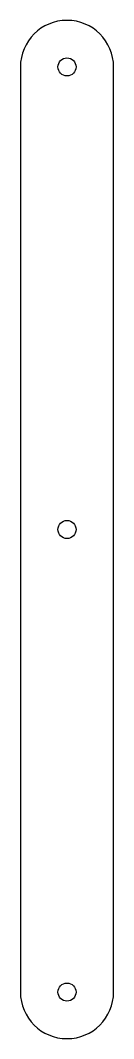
# Model space of a CAD drawing. Header units: millimetres. Extents: x -15 to 15, y -165 to 165.
import ezdxf

# ---------------------------------------------------------------- set-up
doc = ezdxf.new("R2010")
doc.units = ezdxf.units.MM
doc.layers.get('0').update_dxf_attribs({"linetype": 'CONTINUOUS'})

msp = doc.modelspace()

# ---------------------------------------------------------------- linework, layer by layer
for p, q in [((-15.075, 150), (-15.075, -150)), ((15.075, -150), (15.075, 150))]:
    msp.add_line(p, q)
for centre in [(0, 150), (0, 0), (0, -150)]:
    msp.add_circle(centre, 2.925)
for centre, start, end in [((0, 150), 0, 180), ((0, -150), -180, 0)]:
    msp.add_arc(centre, 15.075, start, end)

doc.saveas('drawing.dxf')
